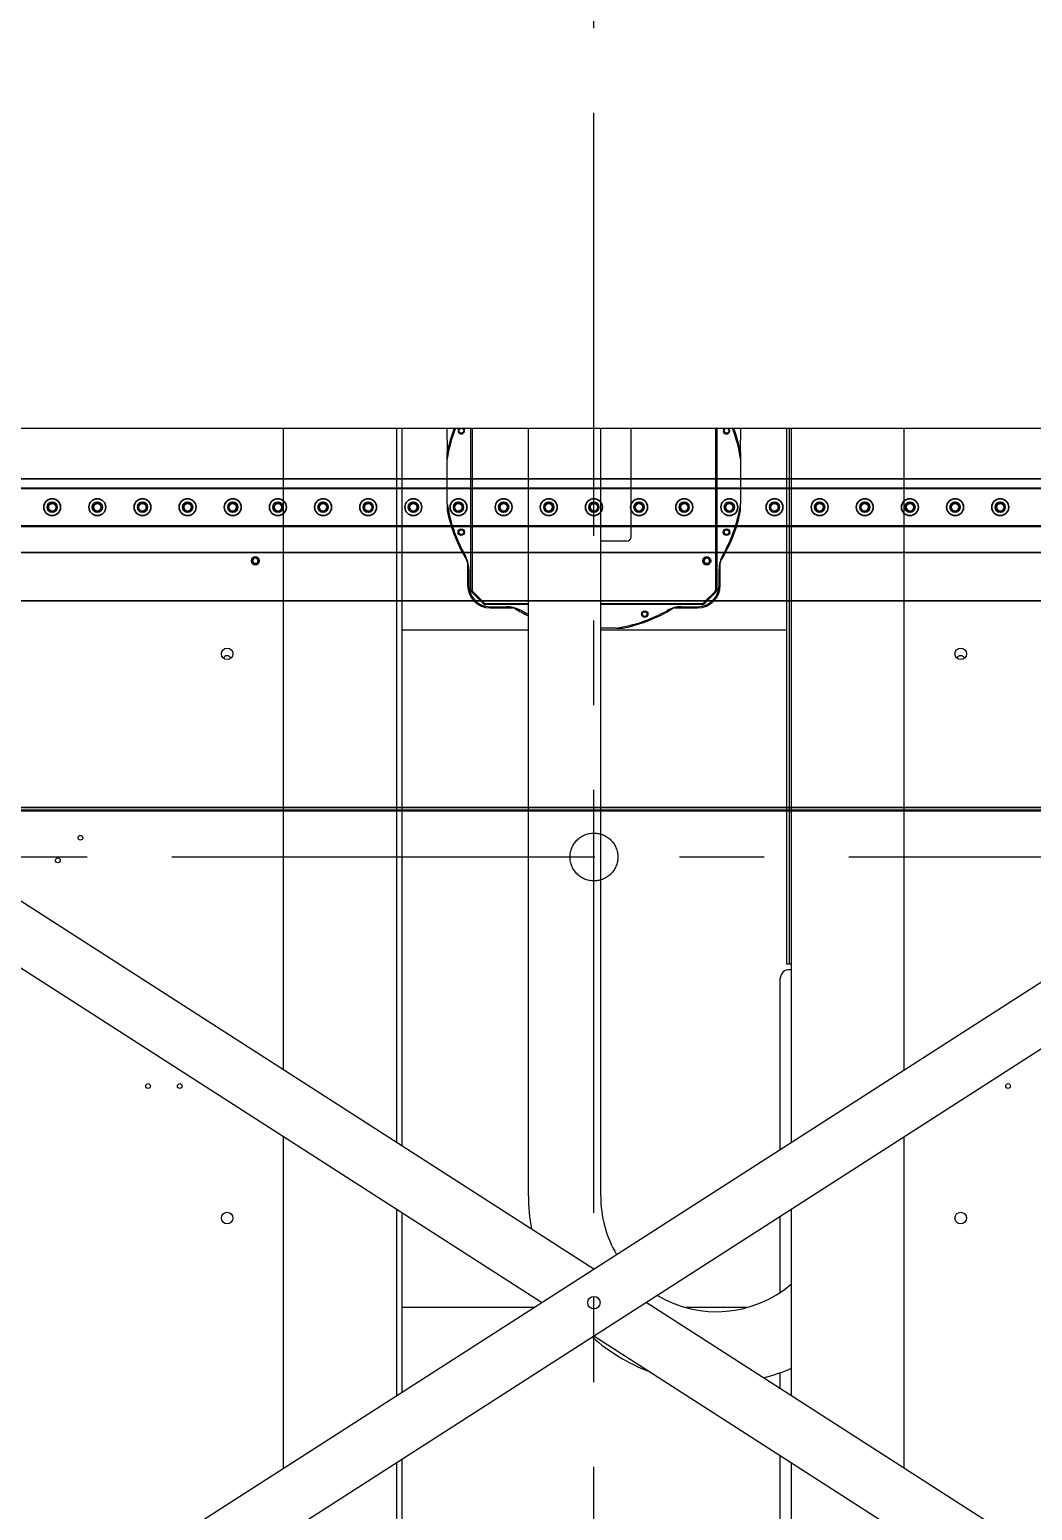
# Model space of a CAD drawing. Header units: inches. Extents: x 16559 to 58559, y 6500 to 36200.
# Drawn here: x 23245 to 24133, y 22305 to 23617 of the extents above; entities that cross this region are included whole.
import ezdxf

# ---------------------------------------------------------------- set-up
doc = ezdxf.new("R2010")
doc.units = ezdxf.units.IN
doc.header["$LTSCALE"] = 300
doc.linetypes.add('CENTRO', pattern=[2, 1.25, -0.25, 0.25, -0.25])
doc.layers.add('ASSI', color=254, linetype='CENTRO')
doc.layers.add('MACCHINA', color=40, linetype='Continuous')
doc.layers.add('GUIDE', color=4, linetype='Continuous', lineweight=35)

# ---------------------------------------------------------------- blocks, each defined once
blk = doc.blocks.new('A$C336c1bdc')
at = {"layer": 'ASSI'}
blk.add_line((0, -1515.5), (0, 1662.6), dxfattribs=at)
blk.add_circle((0, 0), 21.2, dxfattribs=at)
at = {"layer": 'MACCHINA'}
for p, q in [((-775, 380), (775, 380)), ((-275, -188.7), (-275, 380)), ((-175, 380), (-175, -252.9)), ((-170, -256.1), (-170, 380)), ((-130, 369.4), (-130, 380)), ((-109, 237.1), (-109, 380)), ((-108, 380), (-108, 237.1)), ((-58, -300.5), (-58, 380)), ((6, -300.5), (6, 380)), ((33, 283.8), (33, 380)), ((108, 237.2), (108, 380)), ((109, 380), (109, 237.2)), ((130, 380), (130, 369.4)), ((171, -95), (171, 380)), ((173, 380), (173, -95)), ((175, -252.9), (175, 380)), ((275, -188.7), (275, 380)), ((-130, 313), (-130, 358.4)), ((130, 358.4), (130, 313)), ((-130, 312.9), (-130, 307.2)), ((130, 307.2), (130, 312.9)), ((29, 279.8), (6, 279.8)), ((-111.9, 260.7), (-111.9, 240.8)), ((-110.9, 255.2), (-110.9, 240.8)), ((110.9, 240.8), (110.9, 255.2)), ((111.9, 240.8), (111.9, 260.7)), ((-98.5, 224.9), (-107.8, 234.3)), ((-107.1, 235), (-97.8, 225.7)), ((-95.7, 224.8), (-58, 224.8)), ((-58, 223.8), (-95.7, 223.8)), ((6, 224.8), (95.6, 224.8)), ((95.6, 223.8), (6, 223.8)), ((97.7, 225.7), (107.1, 235.1)), ((107.8, 234.4), (98.4, 224.9)), ((-91.9, 221.8), (-77.6, 221.8)), ((-91.9, 220.8), (-72.1, 220.8)), ((72.1, 220.8), (91.9, 220.8)), ((77.6, 221.8), (91.9, 221.8)), ((882.7, 201.4), (-909.7, -949.4)), ((0, -365.3), (-882.7, 201.4)), ((-58, 200.9), (-170, 200.9)), ((19.8, 202.8), (6, 202.8)), ((171, 200.9), (6, 200.9)), ((19.9, 202.8), (25.6, 202.8)), ((-46.3, -395), (-909.7, 159.4)), ((909.7, 159.4), (-882.7, -991.4)), ((175, -95), (171, -95)), ((175, -100), (171.7, -100)), ((164.6, -110), (164.6, -259.6)), ((-275, -541.9), (-275, -248.1)), ((275, -541.9), (275, -248.1)), ((-175, -312.4), (-175, -477.6)), ((175, -477.6), (175, -312.4)), ((-170, -474.4), (-170, -315.6)), ((164.6, -319), (164.6, -386.2)), ((-53.1, -399.4), (-170, -399.4)), ((909.7, -949.4), (46.3, -395)), ((135.5, -399.4), (81.4, -399.4)), ((882.7, -991.4), (0, -424.7)), ((164.6, -457.2), (164.6, -471)), ((-175, -537.1), (-175, -1085)), ((-170, -1106.8), (-170, -533.9)), ((164.6, -530.4), (164.6, -885)), ((175, -1085), (175, -537.1))]:
    blk.add_line(p, q, dxfattribs=at)
at = {"layer": 'MACCHINA', "flags": 128}
for points in [[(-58, 214.8), (-59.9, 215.7), (-65.2, 218.6)], [(171.7, -100), (170.3, -100.2), (169, -100.8), (167.8, -101.7), (166.7, -102.9), (165.8, -104.4), (165.2, -106.2), (164.8, -108), (164.6, -110)]]:
    blk.add_lwpolyline(points, dxfattribs=at)
at = {"layer": 'MACCHINA'}
for centre, radius in [((-117.5, 377.8), 2.1), ((117.5, 377.8), 2.1), ((-117.5, 287.8), 2.9), ((-117.5, 287.8), 2.1), ((117.5, 287.8), 2.9), ((117.5, 287.8), 2.1), ((45, 215.3), 2.9), ((45, 215.3), 2.1), ((-325, 180), 5.1), ((325, 180), 5.1), ((-455, 17), 2.1), ((-475, -3), 2.1), ((-395, -203), 2.1), ((-367, -203), 2.1), ((367, -203), 2.1), ((-325, -320), 5.1), ((325, -320), 5.1), ((0, -395), 5.5)]:
    blk.add_circle(centre, radius, dxfattribs=at)
for centre, radius, start, end in [((0, 332.8), 131.5, 158.9528, 171.3377), ((0, 332.8), 132.5, 159.1191, 168.8523), ((-117.5, 377.8), 2.9, 129.8491, 52.5296), ((117.5, 377.8), 2.9, 129.8491, 52.5296), ((0, 332.8), 131.5, 8.6623, 21.0472), ((0, 332.8), 132.5, 11.1477, 20.8809), ((0, 332.8), 131.5, 188.6623, 209.7125), ((0, 332.8), 132.5, 191.1477, 211.8688), ((0, 332.8), 132.5, 328.1312, 348.8523), ((0, 332.8), 131.5, 330.2875, 351.3377), ((29, 283.8), 4, 270, 0), ((-135.9, 255.2), 25, 0, 29.7125), ((-115.9, 260.7), 4, 0, 31.8688), ((135.9, 255.2), 25, 150.2875, 180), ((115.9, 260.7), 4, 148.1312, 180), ((-91.9, 240.8), 20, 180, 270), ((-91.9, 240.8), 19, 180, 270), ((-105, 237.1), 4, 180, 225), ((-105, 237.1), 3, 180, 225), ((91.9, 240.8), 19, 270, 0), ((91.9, 240.8), 20, 270, 0), ((105, 237.2), 3, 315, 0), ((105, 237.2), 4, 315, 0), ((-95.7, 227.8), 4, 225, 270), ((-95.7, 227.8), 3, 225, 270), ((95.6, 227.8), 3, 270, 315), ((95.6, 227.8), 4, 270, 315), ((-77.6, 196.8), 25, 60.2875, 90), ((-72.1, 216.8), 4, 58.1312, 90), ((0, 332.8), 132.5, 238.1312, 244.0164), ((0, 332.8), 131.5, 278.6623, 299.7125), ((0, 332.8), 132.5, 281.1477, 301.8688), ((77.6, 196.8), 25, 90, 119.7125), ((72.1, 216.8), 4, 90, 121.8688), ((-325, 175), 3.4, 18.077, 161.923), ((325, 175), 3.4, 18.077, 161.923), ((108.5, -300.5), 166.5, 180, 190.0912), ((108.5, -300.5), 102.5, 180, 210.4253), ((108.5, -300.5), 102.5, 239.3225, 310.4865), ((108.5, -300.5), 166.5, 228.7145, 248.8742), ((108.5, -300.5), 166.5, 284.5043, 293.5594)]:
    blk.add_arc(centre, radius, start, end, dxfattribs=at)
for points, knots in [([(-130, 369.4), (-130, 368), (-130, 365.4), (-130, 362.3), (-130, 360.3), (-130, 359.5), (-130, 358.9), (-130, 358.7), (-130, 358.7)], [0, 0, 0, 0, 0.3660844, 0.7313599, 0.8306644, 0.9222181, 0.9817937, 1, 1, 1, 1]), ([(130, 358.7), (130, 358.8), (130, 359.3), (130, 361), (130, 363.6), (130, 366.6), (130, 368.5), (130, 369.4)], [0, 0, 0, 0, 0.034752, 0.168624, 0.467801, 0.768244, 1, 1, 1, 1])]:
    blk.add_open_spline(points, degree=3, knots=knots, dxfattribs=at)
blk = doc.blocks.new('A$Cdb7b875a')
at = {"layer": 'GUIDE'}
for p, q in [((-25, 335), (-1975, 335)), ((-20, 327), (-2020, 327)), ((-20, 326.5), (-2020, 326.5)), ((-20, 293.5), (-2020, 293.5)), ((-20, 293), (-2020, 293)), ((-1898, 270), (98, 270)), ((-1900, 227), (100, 227)), ((-1900, 44), (100, 44)), ((100, 43.9), (-1900, 43.9)), ((100, 41.5), (-1900, 41.5)), ((100, 41), (-1900, 41))]:
    blk.add_line(p, q, dxfattribs=at)
for centre, radius in [((-1480, 310), 7.5), ((-1440, 310), 7.5), ((-1400, 310), 7.5), ((-1360, 310), 7.5), ((-1320, 310), 7.5), ((-1280, 310), 7.5), ((-1240, 310), 7.5), ((-1200, 310), 7.5), ((-1160, 310), 7.5), ((-1120, 310), 7.5), ((-1080, 310), 7.5), ((-1040, 310), 7.5), ((-1000, 310), 7.5), ((-960, 310), 7.5), ((-920, 310), 7.5), ((-880, 310), 7.5), ((-840, 310), 7.5), ((-800, 310), 7.5), ((-760, 310), 7.5), ((-720, 310), 7.5), ((-680, 310), 7.5), ((-640, 310), 7.5), ((-1480, 310), 4.5), ((-1480, 310), 3.4), ((-1440, 310), 4.5), ((-1440, 310), 3.4), ((-1400, 310), 4.5), ((-1400, 310), 3.4), ((-1360, 310), 4.5), ((-1360, 310), 3.4), ((-1320, 310), 4.5), ((-1320, 310), 3.4), ((-1280, 310), 4.5), ((-1280, 310), 3.4), ((-1240, 310), 4.5), ((-1240, 310), 3.4), ((-1200, 310), 4.5), ((-1200, 310), 3.4), ((-1160, 310), 4.5), ((-1160, 310), 3.4), ((-1120, 310), 4.5), ((-1120, 310), 3.4), ((-1080, 310), 4.5), ((-1080, 310), 3.4), ((-1040, 310), 4.5), ((-1040, 310), 3.4), ((-1000, 310), 4.5), ((-1000, 310), 3.4), ((-960, 310), 4.5), ((-960, 310), 3.4), ((-920, 310), 4.5), ((-920, 310), 3.4), ((-880, 310), 4.5), ((-880, 310), 3.4), ((-840, 310), 4.5), ((-840, 310), 3.4), ((-800, 310), 4.5), ((-800, 310), 3.4), ((-760, 310), 4.5), ((-760, 310), 3.4), ((-720, 310), 4.5), ((-720, 310), 3.4), ((-680, 310), 4.5), ((-680, 310), 3.4), ((-640, 310), 4.5), ((-640, 310), 3.4), ((-1300, 262.5), 3.5), ((-1300, 262.5), 2.5), ((-900, 262.5), 3.5), ((-900, 262.5), 2.5)]:
    blk.add_circle(centre, radius, dxfattribs=at)

msp = doc.modelspace()

# ---------------------------------------------------------------- linework, layer by layer
at = {"layer": 'ASSI'}
msp.add_line((22170.437, 22884.213), (37280.802, 22884.213), dxfattribs=at)

# ---------------------------------------------------------------- block references
at = {"layer": 'GUIDE'}
msp.add_blockref('A$Cdb7b875a', (24744.563, 22884.213), dxfattribs=at)
at = {"layer": 'MACCHINA'}
msp.add_blockref('A$C336c1bdc', (23744.563, 22884.213), dxfattribs=at)

doc.saveas('drawing.dxf')
